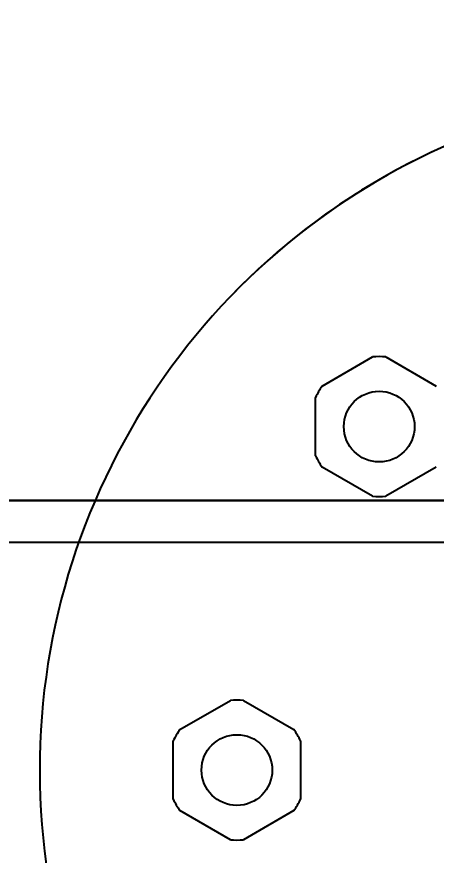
# Model space of a CAD drawing. Header units: millimetres. Extents: x -17263 to -7565, y 1486 to 4446.
# Drawn here: x -14732.2 to -14685.8, y 4265.7 to 4358.4 of the extents above; entities that cross this region are included whole.
import ezdxf
from ezdxf import colors
from ezdxf.entities.mleader import LeaderData, LeaderLine
from ezdxf.math import Vec2, Vec3

# ---------------------------------------------------------------- set-up
doc = ezdxf.new("R2010")
doc.units = ezdxf.units.MM
doc.layers.add('Canalización nueva', color=6, linetype='Continuous')
doc.layers.add('TRMODEL1', color=7, linetype='Continuous')
doc.styles.get("Standard").update_dxf_attribs({"font": 'arial.ttf'})

msp = doc.modelspace()

# ---------------------------------------------------------------- linework, layer by layer
for p, q in [((-14691.368, 4320.771), (-14685.784, 4317.547)), ((-14691.368, 4320.771), (-14685.784, 4317.547)), ((-14679.258, 4300.235), (-14699.36, 4300.235)), ((-14707.104, 4282.781), (-14701.52, 4279.557))]:
    msp.add_line(p, q)
for centre in [(-14692.094, 4313.067), (-14692.094, 4313.067), (-14707.83, 4275.077)]:
    msp.add_circle(centre, 3.909)
for start, end in [(70.54654, 135.90955), (109.59759, 250.49904)]:
    msp.add_arc((-14654.103, 4275.077), 75.54, start, end)
at = {"layer": 'Canalización nueva'}
for p, q in [((-14628.945, 4304.89), (-14808.005, 4304.89)), ((-14793.112, 4304.89), (-14661.005, 4304.89)), ((-14670.72, 4300.235), (-14808.005, 4300.235))]:
    msp.add_line(p, q, dxfattribs=at)
at = {"layer": 'TRMODEL1', "color": 7, "linetype": 'Continuous'}
for p, q in [((-14698.403, 4317.547), (-14692.819, 4320.771)), ((-14698.403, 4317.547), (-14692.819, 4320.771)), ((-14699.129, 4309.843), (-14699.129, 4316.291)), ((-14699.129, 4309.843), (-14699.129, 4316.291)), ((-14699.129, 4309.843), (-14699.129, 4316.291)), ((-14699.129, 4309.843), (-14699.129, 4316.291)), ((-14692.819, 4305.362), (-14698.403, 4308.586)), ((-14692.819, 4305.362), (-14698.403, 4308.586)), ((-14692.819, 4305.362), (-14698.403, 4308.586)), ((-14692.819, 4305.362), (-14698.403, 4308.586)), ((-14685.784, 4308.586), (-14691.368, 4305.362)), ((-14685.784, 4308.586), (-14691.368, 4305.362)), ((-14685.784, 4308.586), (-14691.368, 4305.362)), ((-14685.784, 4308.586), (-14691.368, 4305.362)), ((-14714.139, 4279.557), (-14708.555, 4282.781)), ((-14714.865, 4271.853), (-14714.865, 4278.3)), ((-14714.865, 4271.853), (-14714.865, 4278.3)), ((-14700.795, 4278.3), (-14700.795, 4271.853)), ((-14700.795, 4278.3), (-14700.795, 4271.853)), ((-14708.555, 4267.372), (-14714.139, 4270.596)), ((-14708.555, 4267.372), (-14714.139, 4270.596)), ((-14701.52, 4270.596), (-14707.104, 4267.372)), ((-14701.52, 4270.596), (-14707.104, 4267.372))]:
    msp.add_line(p, q, dxfattribs=at)
for centre, start, end in [((-14692.094, 4313.067), 84.61998, 95.38002), ((-14692.094, 4313.067), 84.61998, 95.38002), ((-14692.094, 4313.067), 144.61998, 155.38002), ((-14692.094, 4313.067), 144.61998, 155.38002), ((-14692.094, 4313.067), 204.61998, 215.38002), ((-14692.094, 4313.067), 204.61998, 215.38002), ((-14692.094, 4313.067), 264.61998, 275.38002), ((-14692.094, 4313.067), 264.61998, 275.38002), ((-14707.83, 4275.077), 84.61998, 95.38002), ((-14707.83, 4275.077), 144.61998, 155.38002), ((-14707.83, 4275.077), 24.61998, 35.38002), ((-14707.83, 4275.077), 204.61998, 215.38002), ((-14707.83, 4275.077), 324.61998, 335.38002), ((-14707.83, 4275.077), 264.61998, 275.38002)]:
    msp.add_arc(centre, 7.739, start, end, dxfattribs=at)

# ---------------------------------------------------------------- leaders
at = {"layer": 'Canalización nueva'}
ml = msp.add_multileader_mtext('Standard', dxfattribs=at)
ml.set_content('\\A1;{\\Fromans|c0;\\W0.85;Grampa U Bolt 1" }', color=256)
ml.set_leader_properties()
ml.build(insert=Vec2(0, 0))
ml.multileader.update_dxf_attribs({"dogleg_length": 0.36, "arrow_head_size": 27.606})
ctx = ml.context
ctx.base_point, ctx.char_height, ctx.arrow_head_size, ctx.landing_gap_size, ctx.plane_origin = Vec3(-15094.133, 4369.474), 15, 27.606, 0.00994, Vec3(-15224.646, 4470.632)
notes = []
notes.append((ctx, [(1, (1, 1, 0), (-14914.646, 4369.474), (-1, 0), 0.36, [(0, [(-14775.203, 4335.217)], 0, [])])]))
ctx.mtext.insert, ctx.mtext.width, ctx.mtext.flow_direction = Vec3(-15094.123, 4379.474), 587.02173, 5
ml = msp.add_multileader_mtext('Standard', dxfattribs=at)
ml.set_content('\\A1;{\\Fromans|c0;\\W0.85;Planchuela laminada\\P25,4x4,7 mm }', color=256)
ml.set_leader_properties()
ml.build(insert=Vec2(0, 0))
ml.multileader.update_dxf_attribs({"dogleg_length": 0.36, "arrow_head_size": 27.606})
ctx = ml.context
ctx.base_point, ctx.char_height, ctx.arrow_head_size, ctx.landing_gap_size, ctx.plane_origin = Vec3(-15078.131, 4262.935), 15, 27.606, 0.00994, Vec3(-14771.021, 4246.75)
notes.append((ctx, [(1, (1, 1, 0), (-14882.251, 4262.935), (-1, 0), 0.36, [(0, [(-14807.793, 4300.235)], 0, [])])]))
ctx.mtext.insert, ctx.mtext.width, ctx.mtext.flow_direction = Vec3(-15078.121, 4271.863), 587.02173, 5
for ctx, leaders in notes:
    for number, flags, end, landing, length, lines in leaders:
        leader = LeaderData()
        leader.index, (leader.has_last_leader_line, leader.has_dogleg_vector, leader.attachment_direction) = number, flags
        leader.last_leader_point, leader.dogleg_vector, leader.dogleg_length = Vec3(end), Vec3(landing), length
        for number, points, colour, breaks in lines:
            line = LeaderLine()
            line.index, line.vertices, line.color, line.breaks = number, Vec3.list(points), colors.encode_raw_color(colour), breaks
            leader.lines.append(line)
        ctx.leaders.append(leader)

doc.saveas('drawing.dxf')
